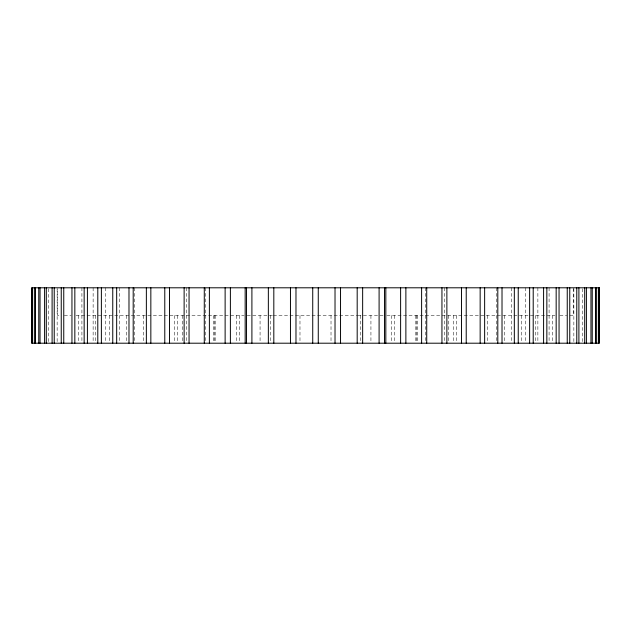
<?xml version="1.0" encoding="UTF-8"?>
<svg xmlns="http://www.w3.org/2000/svg" width="631" height="631" viewBox="0 0 631 631"><rect width="100%" height="100%" fill="white"/><g stroke="black" fill="none" stroke-linecap="round" stroke-linejoin="round"><path stroke-width="0.47" stroke-dasharray="3.15 2.37" d="M58.912 315.5L57.642 315.5L57.642 288.753M64.323 315.5L71.161 315.5M76.035 315.5L244.094 315.5M247.21 315.5L273.152 315.5M273.404 315.5L357.596 315.5M357.848 315.5L383.79 315.5M386.906 315.5L554.964 315.5M559.839 315.5L566.772 315.5M569.927 315.5L573.358 315.5L573.358 287.799M582.413 288.769L582.413 342.231M573.855 288.769L573.855 342.231M552.646 315.5L552.646 342.247M549.088 287.799L549.088 342.231M537.872 287.799L537.872 342.231M535.774 315.5L535.774 342.247M525.292 287.799L525.292 342.231M521.616 315.5L521.616 342.247M511.41 287.799L511.41 342.231M504.745 315.5L504.745 342.247M496.305 287.799L496.305 342.231M487.724 315.5L487.724 342.247M456.71 315.5L456.71 342.247M453.555 315.5L453.563 342.247M448.546 315.5L448.546 342.247M444.634 287.799L444.634 342.231M425.665 287.799L425.665 342.231M417.525 315.5L417.525 342.247M416.342 315.5L416.342 342.247M415.829 315.5L415.829 342.247M394.627 315.5L394.62 342.247M391.346 315.5L391.346 342.247M370.933 315.5L370.933 342.247M360.325 315.5L360.325 342.247M331.015 315.5L331.015 342.247M299.985 315.5L299.985 342.247M270.675 315.5L270.675 342.247M260.067 315.5L260.067 342.247M239.654 315.5L239.654 342.247M236.38 315.5L236.373 342.247M215.171 315.5L215.171 342.247M214.658 315.5L214.658 342.247M213.475 315.5L213.475 342.247M205.335 287.799L205.335 342.231M186.366 287.799L186.366 342.231M182.454 315.5L182.454 342.247M177.445 315.5L177.437 342.247M174.29 315.5L174.29 342.247M143.276 315.5L143.276 342.247M134.695 287.799L134.695 342.231M126.255 315.5L126.255 342.247M119.59 287.799L119.59 342.231M109.384 315.5L109.384 342.247M105.708 287.799L105.708 342.231M95.226 315.5L95.226 342.247M93.128 287.799L93.128 342.231M81.912 287.799L81.912 342.231M78.354 315.5L78.354 342.247M57.145 288.769L57.145 342.231M48.587 288.769L48.587 342.231"/><path stroke-width="0.95" d="M598.795 287.799L598.795 343.201M598.362 287.799L598.362 343.201M596.39 287.799L596.39 343.201M595.522 287.799L595.522 343.201M592.249 287.799L592.249 343.201M590.955 287.799L590.955 343.201M586.404 287.799L586.404 343.201M584.7 287.799L584.7 343.201M578.895 287.799L578.895 343.201M576.773 287.799L576.773 343.201M569.754 287.799L569.754 343.201M567.245 287.799L567.245 343.201M559.05 287.799L559.05 343.201M556.163 287.799L556.163 343.201M546.848 287.799L546.848 343.201M543.591 287.799L543.591 343.201M533.211 287.799L533.211 343.201M529.622 287.799L529.622 343.201M518.24 287.799L518.24 343.201M514.328 287.799L514.328 343.201M502.016 287.799L502.016 343.201M497.804 287.799L497.804 343.201M484.64 287.799L484.64 343.201M480.159 287.799L480.159 343.201M466.222 287.799L466.222 343.201M461.506 287.799L461.506 343.201M446.874 287.799L446.874 343.201M441.945 287.799L441.945 343.201M426.722 287.799L426.722 343.201M421.611 287.799L421.611 343.201M405.875 287.799L405.875 343.201M400.614 287.799L400.614 343.201M385.833 287.799L385.825 343.201M384.476 287.799L384.476 343.201M379.097 287.799L379.097 343.201M362.651 287.799L362.651 343.201M357.185 287.799L357.185 343.201M340.535 287.799L340.535 343.201M335.022 287.799L335.022 343.201M318.269 287.799L318.269 343.201M312.731 287.799L312.731 343.201M295.978 287.799L295.978 343.201M290.465 287.799L290.465 343.201M273.815 287.799L273.815 343.201M268.349 287.799L268.349 343.201M251.903 287.799L251.903 343.201M246.524 287.799L246.524 343.201M245.167 287.799L245.175 343.201M230.386 287.799L230.386 343.201M225.125 287.799L225.125 343.201M209.389 287.799L209.389 343.201M204.278 287.799L204.278 343.201M189.055 287.799L189.055 343.201M184.126 287.799L184.126 343.201M169.494 287.799L169.494 343.201M164.778 287.799L164.778 343.201M150.841 287.799L150.841 343.201M146.36 287.799L146.36 343.201M133.196 287.799L133.196 343.201M128.984 287.799L128.984 343.201M116.672 287.799L116.672 343.201M112.76 287.799L112.76 343.201M101.378 287.799L101.378 343.201M97.789 287.799L97.789 343.201M87.409 287.799L87.409 343.201M84.152 287.799L84.152 343.201M74.837 287.799L74.837 343.201M71.95 287.799L71.95 343.201M63.755 287.799L63.755 343.201M61.246 287.799L61.246 343.201M54.227 287.799L54.227 343.201M52.105 287.799L52.105 343.201M46.3 287.799L46.3 343.201M44.596 287.799L44.596 343.201M40.045 287.799L40.045 343.201M38.751 287.799L38.751 343.201M35.478 287.799L35.478 343.201M34.61 287.799L34.61 343.201M32.638 287.799L32.638 343.201M32.205 287.799L32.205 343.201M599.45 287.799L31.55 287.799L31.55 343.201L599.45 343.201L599.45 287.799"/></g></svg>
